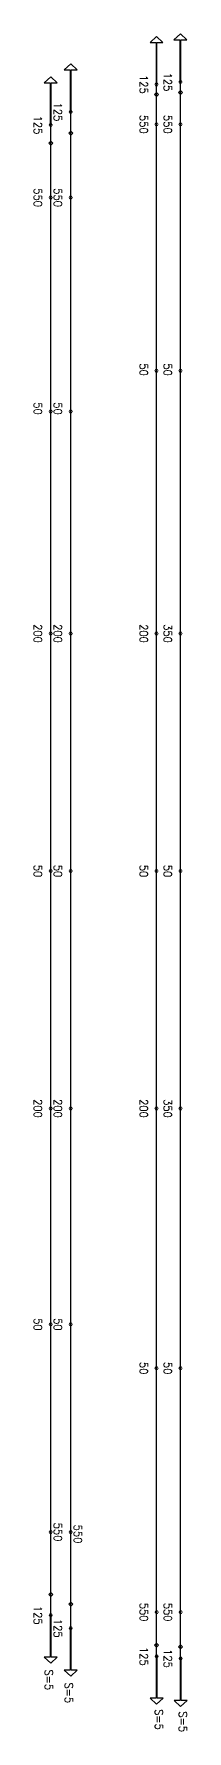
# Model space of a CAD drawing. Header units: millimetres. Extents: x -211477 to 1328726, y -15421 to 98394.
# Drawn here: x 783030 to 786863, y 36481 to 78898 of the extents above; entities that cross this region are included whole.
import ezdxf

# ---------------------------------------------------------------- set-up
doc = ezdxf.new("R2010")
doc.units = ezdxf.units.MM
doc.header["$MEASUREMENT"] = 0
doc.layers.add('Current_plane_Tendon', color=7, linetype='Continuous', true_color=0xab0000)
doc.styles.get("Standard").update_dxf_attribs({"font": 'arial.ttf'})

# ---------------------------------------------------------------- blocks, each defined once
blk = doc.blocks.new('A$Ca505e7a2')
at = {"layer": 'Current_plane_Tendon', "color": 14, "linetype": 'Continuous', "true_color": 0xab0000}
for points, elevation in [([(501493, 315), (501493, 1365), (501643, 1365), (501481, 1515), (501319, 1365), (501469, 1365), (501469, 315)], -76), ([(502093, 376), (502093, 1426), (502243, 1426), (502081, 1576), (501919, 1426), (502069, 1426), (502069, 376)], -76), ([(501531, 65), (501481, 115), (501431, 65), (501481, 15), (501531, 65)], 49), ([(502131, 111), (502081, 161), (502031, 111), (502081, 61), (502131, 111)], 49), ([(498884, -1153), (498834, -1103), (498784, -1153), (498834, -1203), (498884, -1153)], 125), ([(499384, -908), (499334, -858), (499284, -908), (499334, -958), (499384, -908)], 125), ([(498884, -37427), (498834, -37377), (498784, -37427), (498834, -37477), (498884, -37427)], 12), ([(499384, -37671), (499334, -37621), (499284, -37671), (499334, -37721), (499384, -37671)], 12), ([(498822, -37947), (498822, -38997), (498672, -38997), (498834, -39147), (498996, -38997), (498846, -38997), (498846, -37947)], -113), ([(499322, -38272), (499322, -39322), (499172, -39322), (499334, -39472), (499496, -39322), (499346, -39322), (499346, -38272)], -113), ([(501535, -38698), (501485, -38648), (501435, -38698), (501485, -38748), (501535, -38698)], 125), ([(502135, -38739), (502085, -38689), (502035, -38739), (502085, -38789), (502135, -38739)], 125)]:
    blk.add_lwpolyline(points, close=True, dxfattribs=dict(at, elevation=elevation))
for points in [[(498846, -699), (498846, 351), (498996, 351), (498834, 501), (498672, 351), (498822, 351), (498822, -699)], [(499346, -373), (499346, 677), (499496, 677), (499334, 827), (499172, 677), (499322, 677), (499322, -373)], [(501473, -38974), (501473, -40024), (501323, -40024), (501485, -40174), (501647, -40024), (501497, -40024), (501497, -38974)], [(502073, -39029), (502073, -40079), (501923, -40079), (502085, -40229), (502247, -40079), (502097, -40079), (502097, -39029)]]:
    blk.add_lwpolyline(points, close=True, dxfattribs=at)
for points, elevation in [([(501521, 315, 20, 20, 0), (501501, 349, 20, 20, 0), (501461, 349, 20, 20, 0), (501441, 315, 20, 20, 0), (501461, 280, 20, 20, 0), (501501, 280, 20, 20, 0)], -76), ([(502121, 376, 20, 20, 0), (502101, 410, 20, 20, 0), (502061, 410, 20, 20, 0), (502041, 376, 20, 20, 0), (502061, 341, 20, 20, 0), (502101, 341, 20, 20, 0)], -76), ([(501521, -683, 20, 20, 0), (501501, -648, 20, 20, 0), (501461, -648, 20, 20, 0), (501441, -683, 20, 20, 0), (501461, -717, 20, 20, 0), (501501, -717, 20, 20, 0)], -1), ([(502121, -683, 20, 20, 0), (502101, -648, 20, 20, 0), (502061, -648, 20, 20, 0), (502041, -683, 20, 20, 0), (502061, -717, 20, 20, 0), (502101, -717, 20, 20, 0)], -1), ([(498874, -2514, 20, 20, 0), (498854, -2480, 20, 20, 0), (498814, -2480, 20, 20, 0), (498794, -2514, 20, 20, 0), (498814, -2549, 20, 20, 0), (498854, -2549, 20, 20, 0)], 75), ([(499374, -2514, 20, 20, 0), (499354, -2480, 20, 20, 0), (499314, -2480, 20, 20, 0), (499294, -2514, 20, 20, 0), (499314, -2549, 20, 20, 0), (499354, -2549, 20, 20, 0)], 75), ([(501521, -6842, 20, 20, 0), (501501, -6808, 20, 20, 0), (501461, -6808, 20, 20, 0), (501441, -6842, 20, 20, 0), (501461, -6877, 20, 20, 0), (501501, -6877, 20, 20, 0)], -225), ([(502121, -6842, 20, 20, 0), (502101, -6808, 20, 20, 0), (502061, -6808, 20, 20, 0), (502041, -6842, 20, 20, 0), (502061, -6877, 20, 20, 0), (502101, -6877, 20, 20, 0)], -225), ([(498874, -7860, 20, 20, 0), (498854, -7826, 20, 20, 0), (498814, -7826, 20, 20, 0), (498794, -7860, 20, 20, 0), (498814, -7895, 20, 20, 0), (498854, -7895, 20, 20, 0)], -225), ([(499374, -7860, 20, 20, 0), (499354, -7826, 20, 20, 0), (499314, -7826, 20, 20, 0), (499294, -7860, 20, 20, 0), (499314, -7895, 20, 20, 0), (499354, -7895, 20, 20, 0)], -225), ([(498874, -13410, 20, 20, 0), (498854, -13376, 20, 20, 0), (498814, -13376, 20, 20, 0), (498794, -13410, 20, 20, 0), (498814, -13445, 20, 20, 0), (498854, -13445, 20, 20, 0)], -50), ([(499374, -13410, 20, 20, 0), (499354, -13376, 20, 20, 0), (499314, -13376, 20, 20, 0), (499294, -13410, 20, 20, 0), (499314, -13445, 20, 20, 0), (499354, -13445, 20, 20, 0)], -50), ([(501521, -13410, 20, 20, 0), (501501, -13376, 20, 20, 0), (501461, -13376, 20, 20, 0), (501441, -13410, 20, 20, 0), (501461, -13445, 20, 20, 0), (501501, -13445, 20, 20, 0)], -50), ([(502121, -13410, 20, 20, 0), (502101, -13376, 20, 20, 0), (502061, -13376, 20, 20, 0), (502041, -13410, 20, 20, 0), (502061, -13445, 20, 20, 0), (502101, -13445, 20, 20, 0)], -50), ([(498874, -19346, 20, 20, 0), (498854, -19311, 20, 20, 0), (498814, -19311, 20, 20, 0), (498794, -19346, 20, 20, 0), (498814, -19380, 20, 20, 0), (498854, -19380, 20, 20, 0)], -200), ([(499374, -19346, 20, 20, 0), (499354, -19311, 20, 20, 0), (499314, -19311, 20, 20, 0), (499294, -19346, 20, 20, 0), (499314, -19380, 20, 20, 0), (499354, -19380, 20, 20, 0)], -200), ([(501521, -19346, 20, 20, 0), (501501, -19311, 20, 20, 0), (501461, -19311, 20, 20, 0), (501441, -19346, 20, 20, 0), (501461, -19380, 20, 20, 0), (501501, -19380, 20, 20, 0)], -200), ([(502121, -19346, 20, 20, 0), (502101, -19311, 20, 20, 0), (502061, -19311, 20, 20, 0), (502041, -19346, 20, 20, 0), (502061, -19380, 20, 20, 0), (502101, -19380, 20, 20, 0)], -350), ([(498874, -25281, 20, 20, 0), (498854, -25246, 20, 20, 0), (498814, -25246, 20, 20, 0), (498794, -25281, 20, 20, 0), (498814, -25316, 20, 20, 0), (498854, -25316, 20, 20, 0)], -50), ([(499374, -25281, 20, 20, 0), (499354, -25246, 20, 20, 0), (499314, -25246, 20, 20, 0), (499294, -25281, 20, 20, 0), (499314, -25316, 20, 20, 0), (499354, -25316, 20, 20, 0)], -50), ([(501521, -25281, 20, 20, 0), (501501, -25246, 20, 20, 0), (501461, -25246, 20, 20, 0), (501441, -25281, 20, 20, 0), (501461, -25316, 20, 20, 0), (501501, -25316, 20, 20, 0)], -50), ([(502121, -25281, 20, 20, 0), (502101, -25246, 20, 20, 0), (502061, -25246, 20, 20, 0), (502041, -25281, 20, 20, 0), (502061, -25316, 20, 20, 0), (502101, -25316, 20, 20, 0)], -50), ([(498874, -30677, 20, 20, 0), (498854, -30642, 20, 20, 0), (498814, -30642, 20, 20, 0), (498794, -30677, 20, 20, 0), (498814, -30711, 20, 20, 0), (498854, -30711, 20, 20, 0)], -200), ([(499374, -30677, 20, 20, 0), (499354, -30642, 20, 20, 0), (499314, -30642, 20, 20, 0), (499294, -30677, 20, 20, 0), (499314, -30711, 20, 20, 0), (499354, -30711, 20, 20, 0)], -200), ([(501521, -31772, 20, 20, 0), (501501, -31738, 20, 20, 0), (501461, -31738, 20, 20, 0), (501441, -31772, 20, 20, 0), (501461, -31807, 20, 20, 0), (501501, -31807, 20, 20, 0)], -200), ([(502121, -31772, 20, 20, 0), (502101, -31738, 20, 20, 0), (502061, -31738, 20, 20, 0), (502041, -31772, 20, 20, 0), (502061, -31807, 20, 20, 0), (502101, -31807, 20, 20, 0)], -200), ([(498874, -35868, 20, 20, 0), (498854, -35834, 20, 20, 0), (498814, -35834, 20, 20, 0), (498794, -35868, 20, 20, 0), (498814, -35903, 20, 20, 0), (498854, -35903, 20, 20, 0)], -38), ([(499374, -35868, 20, 20, 0), (499354, -35834, 20, 20, 0), (499314, -35834, 20, 20, 0), (499294, -35868, 20, 20, 0), (499314, -35903, 20, 20, 0), (499354, -35903, 20, 20, 0)], -38), ([(498874, -37947, 20, 20, 0), (498854, -37912, 20, 20, 0), (498814, -37912, 20, 20, 0), (498794, -37947, 20, 20, 0), (498814, -37981, 20, 20, 0), (498854, -37981, 20, 20, 0)], -113), ([(501525, -37870, 20, 20, 0), (501505, -37836, 20, 20, 0), (501465, -37836, 20, 20, 0), (501445, -37870, 20, 20, 0), (501465, -37905, 20, 20, 0), (501505, -37905, 20, 20, 0)], 75), ([(502125, -37870, 20, 20, 0), (502105, -37836, 20, 20, 0), (502065, -37836, 20, 20, 0), (502045, -37870, 20, 20, 0), (502065, -37905, 20, 20, 0), (502105, -37905, 20, 20, 0)], 75), ([(499374, -38272, 20, 20, 0), (499354, -38237, 20, 20, 0), (499314, -38237, 20, 20, 0), (499294, -38272, 20, 20, 0), (499314, -38307, 20, 20, 0), (499354, -38307, 20, 20, 0)], -113)]:
    blk.add_lwpolyline(points, format="xyseb", close=True, dxfattribs=dict(at, elevation=elevation))
for points in [[(499374, -373, 20, 20, 0), (499354, -338, 20, 20, 0), (499314, -338, 20, 20, 0), (499294, -373, 20, 20, 0), (499314, -408, 20, 20, 0), (499354, -408, 20, 20, 0)], [(498874, -699, 20, 20, 0), (498854, -664, 20, 20, 0), (498814, -664, 20, 20, 0), (498794, -699, 20, 20, 0), (498814, -733, 20, 20, 0), (498854, -733, 20, 20, 0)], [(501525, -38974, 20, 20, 0), (501505, -38939, 20, 20, 0), (501465, -38939, 20, 20, 0), (501445, -38974, 20, 20, 0), (501465, -39008, 20, 20, 0), (501505, -39008, 20, 20, 0)], [(502125, -39029, 20, 20, 0), (502105, -38994, 20, 20, 0), (502065, -38994, 20, 20, 0), (502045, -39029, 20, 20, 0), (502065, -39064, 20, 20, 0), (502105, -39064, 20, 20, 0)]]:
    blk.add_lwpolyline(points, format="xyseb", close=True, dxfattribs=at)
for points in [[(501481, -683, -1), (501481, -592, -2), (501481, -501, -4), (501481, -411, -7), (501481, -320, -11), (501481, -229, -17), (501481, -139, -24), (501481, -48, -32), (501481, 43, -41), (501481, 133, -52), (501481, 224, -63), (501481, 315, -76)], [(502081, -683, -1), (502081, -586, -2), (502081, -490, -4), (502081, -394, -7), (502081, -298, -11), (502081, -202, -17), (502081, -105, -24), (502081, -9, -32), (502081, 87, -41), (502081, 183, -52), (502081, 279, -63), (502081, 376, -76)], [(499334, -2514, 75), (499334, -2320, 74), (499334, -2125, 73), (499334, -1930, 69), (499334, -1736, 65), (499334, -1541, 60), (499334, -1346, 53), (499334, -1152, 45), (499334, -957, 35), (499334, -762, 25), (499334, -568, 13), (499334, -373, 0)], [(501481, -13410, -50), (501481, -12589, -55), (501481, -11768, -72), (501481, -10947, -99), (501481, -10126, -138), (501481, -9305, -176), (501481, -8484, -203), (501481, -7663, -220), (501481, -6842, -225), (501481, -6021, -220), (501481, -5200, -203), (501481, -4379, -176), (501481, -3558, -138), (501481, -2738, -99), (501481, -1917, -72), (501481, -1096, -55), (501481, -275, -50)], [(502081, -13410, -50), (502081, -12589, -55), (502081, -11768, -72), (502081, -10947, -99), (502081, -10126, -138), (502081, -9305, -176), (502081, -8484, -203), (502081, -7663, -220), (502081, -6842, -225), (502081, -6021, -220), (502081, -5200, -203), (502081, -4379, -176), (502081, -3558, -138), (502081, -2738, -99), (502081, -1917, -72), (502081, -1096, -55), (502081, -275, -50)], [(498834, -2514, 75), (498834, -2333, 74), (498834, -2151, 72), (498834, -1970, 68), (498834, -1788, 63), (498834, -1606, 56), (498834, -1425, 48), (498834, -1243, 38), (498834, -1062, 27), (498834, -880, 14), (498834, -699, 0)], [(498834, -13410, -50), (498834, -12716, -55), (498834, -12023, -72), (498834, -11329, -99), (498834, -10635, -138), (498834, -9941, -176), (498834, -9248, -203), (498834, -8554, -220), (498834, -7860, -225), (498834, -7167, -220), (498834, -6473, -203), (498834, -5779, -176), (498834, -5085, -138), (498834, -4392, -99), (498834, -3698, -72), (498834, -3004, -55), (498834, -2310, -50)], [(499334, -13410, -50), (499334, -12716, -55), (499334, -12023, -72), (499334, -11329, -99), (499334, -10635, -138), (499334, -9941, -176), (499334, -9248, -203), (499334, -8554, -220), (499334, -7860, -225), (499334, -7167, -220), (499334, -6473, -203), (499334, -5779, -176), (499334, -5085, -138), (499334, -4392, -99), (499334, -3698, -72), (499334, -3004, -55), (499334, -2310, -50)], [(498834, -25281, -50), (498834, -24539, -55), (498834, -23797, -69), (498834, -23055, -92), (498834, -22313, -125), (498834, -21571, -158), (498834, -20829, -181), (498834, -20087, -195), (498834, -19346, -200), (498834, -18604, -195), (498834, -17862, -181), (498834, -17120, -158), (498834, -16378, -125), (498834, -15636, -92), (498834, -14894, -69), (498834, -14152, -55), (498834, -13410, -50)], [(499334, -25281, -50), (499334, -24539, -55), (499334, -23797, -69), (499334, -23055, -92), (499334, -22313, -125), (499334, -21571, -158), (499334, -20829, -181), (499334, -20087, -195), (499334, -19346, -200), (499334, -18604, -195), (499334, -17862, -181), (499334, -17120, -158), (499334, -16378, -125), (499334, -15636, -92), (499334, -14894, -69), (499334, -14152, -55), (499334, -13410, -50)], [(501481, -25281, -50), (501481, -24539, -55), (501481, -23797, -69), (501481, -23055, -92), (501481, -22313, -125), (501481, -21571, -158), (501481, -20829, -181), (501481, -20087, -195), (501481, -19346, -200), (501481, -18604, -195), (501481, -17862, -181), (501481, -17120, -158), (501481, -16378, -125), (501481, -15636, -92), (501481, -14894, -69), (501481, -14152, -55), (501481, -13410, -50)], [(502081, -25281, -50), (502081, -24539, -59), (502081, -23797, -88), (502081, -23055, -134), (502081, -22313, -200), (502081, -21571, -266), (502081, -20829, -312), (502081, -20087, -341), (502081, -19346, -350), (502081, -18604, -341), (502081, -17862, -312), (502081, -17120, -266), (502081, -16378, -200), (502081, -15636, -134), (502081, -14894, -88), (502081, -14152, -59), (502081, -13410, -50)], [(498834, -36073, -50), (498834, -35398, -55), (498834, -34724, -69), (498834, -34049, -92), (498834, -33375, -125), (498834, -32700, -158), (498834, -32026, -181), (498834, -31351, -195), (498834, -30677, -200), (498834, -30002, -195), (498834, -29328, -181), (498834, -28653, -158), (498834, -27979, -125), (498834, -27304, -92), (498834, -26630, -69), (498834, -25955, -55), (498834, -25281, -50)], [(499334, -36073, -50), (499334, -35398, -55), (499334, -34724, -69), (499334, -34049, -92), (499334, -33375, -125), (499334, -32700, -158), (499334, -32026, -181), (499334, -31351, -195), (499334, -30677, -200), (499334, -30002, -195), (499334, -29328, -181), (499334, -28653, -158), (499334, -27979, -125), (499334, -27304, -92), (499334, -26630, -69), (499334, -25955, -55), (499334, -25281, -50)], [(501481, -38263, -50), (501481, -37452, -55), (501481, -36641, -69), (501481, -35829, -92), (501481, -35018, -125), (501481, -34206, -158), (501481, -33395, -181), (501481, -32584, -195), (501481, -31772, -200), (501481, -30961, -195), (501481, -30149, -181), (501481, -29338, -158), (501481, -28527, -125), (501481, -27715, -92), (501481, -26904, -69), (501481, -26092, -55), (501481, -25281, -50)], [(502081, -38263, -50), (502081, -37452, -55), (502081, -36641, -69), (502081, -35829, -92), (502081, -35018, -125), (502081, -34206, -158), (502081, -33395, -181), (502081, -32584, -195), (502081, -31772, -200), (502081, -30961, -195), (502081, -30149, -181), (502081, -29338, -158), (502081, -28527, -125), (502081, -27715, -92), (502081, -26904, -69), (502081, -26092, -55), (502081, -25281, -50)], [(498834, -37947, -113), (498834, -37758, -100), (498834, -37569, -88), (498834, -37380, -77), (498834, -37191, -68), (498834, -37002, -60), (498834, -36813, -53), (498834, -36624, -48), (498834, -36435, -43), (498834, -36246, -40), (498834, -36057, -38), (498834, -35868, -38)], [(499334, -38272, -113), (499334, -38054, -100), (499334, -37835, -88), (499334, -37616, -77), (499334, -37398, -68), (499334, -37179, -60), (499334, -36961, -53), (499334, -36742, -48), (499334, -36524, -43), (499334, -36305, -40), (499334, -36087, -38), (499334, -35868, -38)], [(501485, -38974, 0), (501485, -38863, 14), (501485, -38753, 27), (501485, -38643, 38), (501485, -38532, 48), (501485, -38422, 56), (501485, -38312, 63), (501485, -38201, 68), (501485, -38091, 72), (501485, -37981, 74), (501485, -37870, 75)], [(502085, -39029, 0), (502085, -38924, 13), (502085, -38818, 25), (502085, -38713, 35), (502085, -38608, 45), (502085, -38502, 53), (502085, -38397, 60), (502085, -38292, 65), (502085, -38186, 69), (502085, -38081, 73), (502085, -37976, 74), (502085, -37870, 75)]]:
    blk.add_polyline3d(points, dxfattribs=at)
at = {"layer": 'Current_plane_Tendon', "color": 14, "linetype": 'Continuous', "true_color": 0xab0000, "char_height": 200, "attachment_point": 5}
for s, insert, rotation in [('\\FSTANDARD.shx;125', (501161, 315, -76), 270.0014), ('\\FSTANDARD.shx;125', (501761, 376, -76), 270.0014), ('\\FSTANDARD.shx;125', (499014, -373), 270), ('\\FSTANDARD.shx;125', (498514, -699), 270), ('\\FSTANDARD.shx;550', (501161, -683, -1), 270.0014), ('\\FSTANDARD.shx;550', (501761, -683, -1), 270.0014), ('\\FSTANDARD.shx;550', (498514, -2514, 75), 270), ('\\FSTANDARD.shx;550', (499014, -2514, 75), 270), ('\\FSTANDARD.shx;50', (501161, -6815, -200), 269.9998), ('\\FSTANDARD.shx;50', (501761, -6815, -200), 269.9998), ('\\FSTANDARD.shx;50', (498514, -7788, -200), 270), ('\\FSTANDARD.shx;50', (499014, -7788, -200), 270), ('\\FSTANDARD.shx;200', (498514, -13410, -50), 270), ('\\FSTANDARD.shx;200', (499014, -13410, -50), 270), ('\\FSTANDARD.shx;200', (501161, -13410, -50), 270.0002), ('\\FSTANDARD.shx;350', (501761, -13410, -50), 270.0002), ('\\FSTANDARD.shx;50', (498514, -19346, -200), 270), ('\\FSTANDARD.shx;50', (499014, -19346, -200), 270), ('\\FSTANDARD.shx;50', (501161, -19346, -200), 270), ('\\FSTANDARD.shx;50', (501761, -19346, -350), 270), ('\\FSTANDARD.shx;200', (498514, -25281, -50), 270), ('\\FSTANDARD.shx;200', (499014, -25281, -50), 270), ('\\FSTANDARD.shx;200', (501161, -25281, -50), 270), ('\\FSTANDARD.shx;350', (501761, -25281, -50), 270), ('\\FSTANDARD.shx;50', (498514, -30677, -200), 270), ('\\FSTANDARD.shx;50', (499014, -30677, -200), 270), ('\\FSTANDARD.shx;50', (501161, -31772, -200), 269.9998), ('\\FSTANDARD.shx;50', (501761, -31772, -200), 269.9998), ('\\FSTANDARD.shx;550', (499014, -35868, -38), 270), ('\\FSTANDARD.shx;550', (499515, -35917, -38), 270), ('\\FSTANDARD.shx;550', (501165, -37870, 75), 269.9998), ('\\FSTANDARD.shx;550', (501765, -37870, 75), 269.9998), ('\\FSTANDARD.shx;125', (498514, -37947, -113), 270), ('\\FSTANDARD.shx;125', (499014, -38272, -113), 270), ('\\FSTANDARD.shx;125', (501165, -38974), 269.999), ('\\FSTANDARD.shx;125', (501765, -39029), 269.999), ('\\FSTANDARD.shx;\xa0S=5', (498789, -39512, 12), 270), ('\\FSTANDARD.shx;\xa0S=5', (499289, -39837, 12), 270), ('\\FSTANDARD.shx;\xa0S=5', (501543, -40504, 125), 269.999), ('\\FSTANDARD.shx;\xa0S=5', (502143, -40560, 125), 269.999)]:
    blk.add_mtext(s, dxfattribs=dict(at, insert=insert, rotation=rotation))

msp = doc.modelspace()

# ---------------------------------------------------------------- block references
msp.add_blockref('A$Ca505e7a2', (284616.1, 77322.7))

doc.saveas('drawing.dxf')
